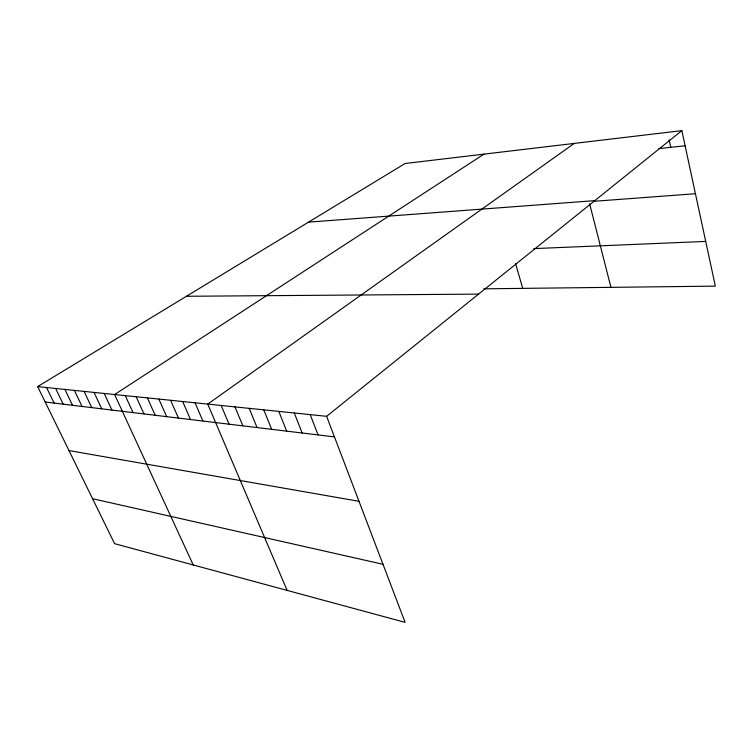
<?xml version="1.0" encoding="UTF-8"?>
<svg xmlns="http://www.w3.org/2000/svg" width="753" height="753" viewBox="0 0 753 753"><rect width="100%" height="100%" fill="white"/><g stroke="black" fill="none" stroke-linecap="round" stroke-linejoin="round"><path stroke-width="1.13" d="M326.623 416.315L405.114 622.364L114.597 543.666L37.65 386.618L326.623 416.315L681.841 130.636L715.35 286.14L483.784 288.823M574.238 143.418L207.743 404.097L287.128 590.408M484 154.13L114.616 394.534L193.22 564.966M37.65 386.618L405.095 163.505L681.841 130.636M658.875 148.623L685.108 145.781M308.523 222.135L594.804 200.637M593.609 201.324L695.433 193.719M533.717 248.622L705.712 241.412M186.443 296.277L478.569 294.112M45.189 402.008L334.464 436.909M68.984 450.576L359.002 501.31M92.563 498.712L382.985 564.279M46.535 387.531L54.103 403.081M55.609 388.463L63.205 404.182M64.899 389.423L72.514 405.302M74.387 390.393L82.039 406.451M84.101 391.391L91.772 407.627M94.04 392.417L101.73 408.832M104.206 393.461L111.924 410.056M125.28 395.626L133.046 412.606M136.199 396.746L143.983 413.924M147.39 397.895L155.193 415.279M158.864 399.081L166.677 416.663M170.62 400.285L178.452 418.084M182.678 401.528L190.528 419.543M195.046 402.799L202.905 421.04M221.184 405.481L229.053 424.193M234.983 406.902L242.871 425.859M249.187 408.361L257.065 427.572M263.785 409.858L271.673 429.332M278.808 411.402L286.686 431.14M294.282 412.992L302.151 433.003M310.208 414.63L318.067 434.923M515.598 263.691L522.723 288.371M589.655 203.894L610.937 287.354M669.116 139.842L670.772 147.334"/></g></svg>
